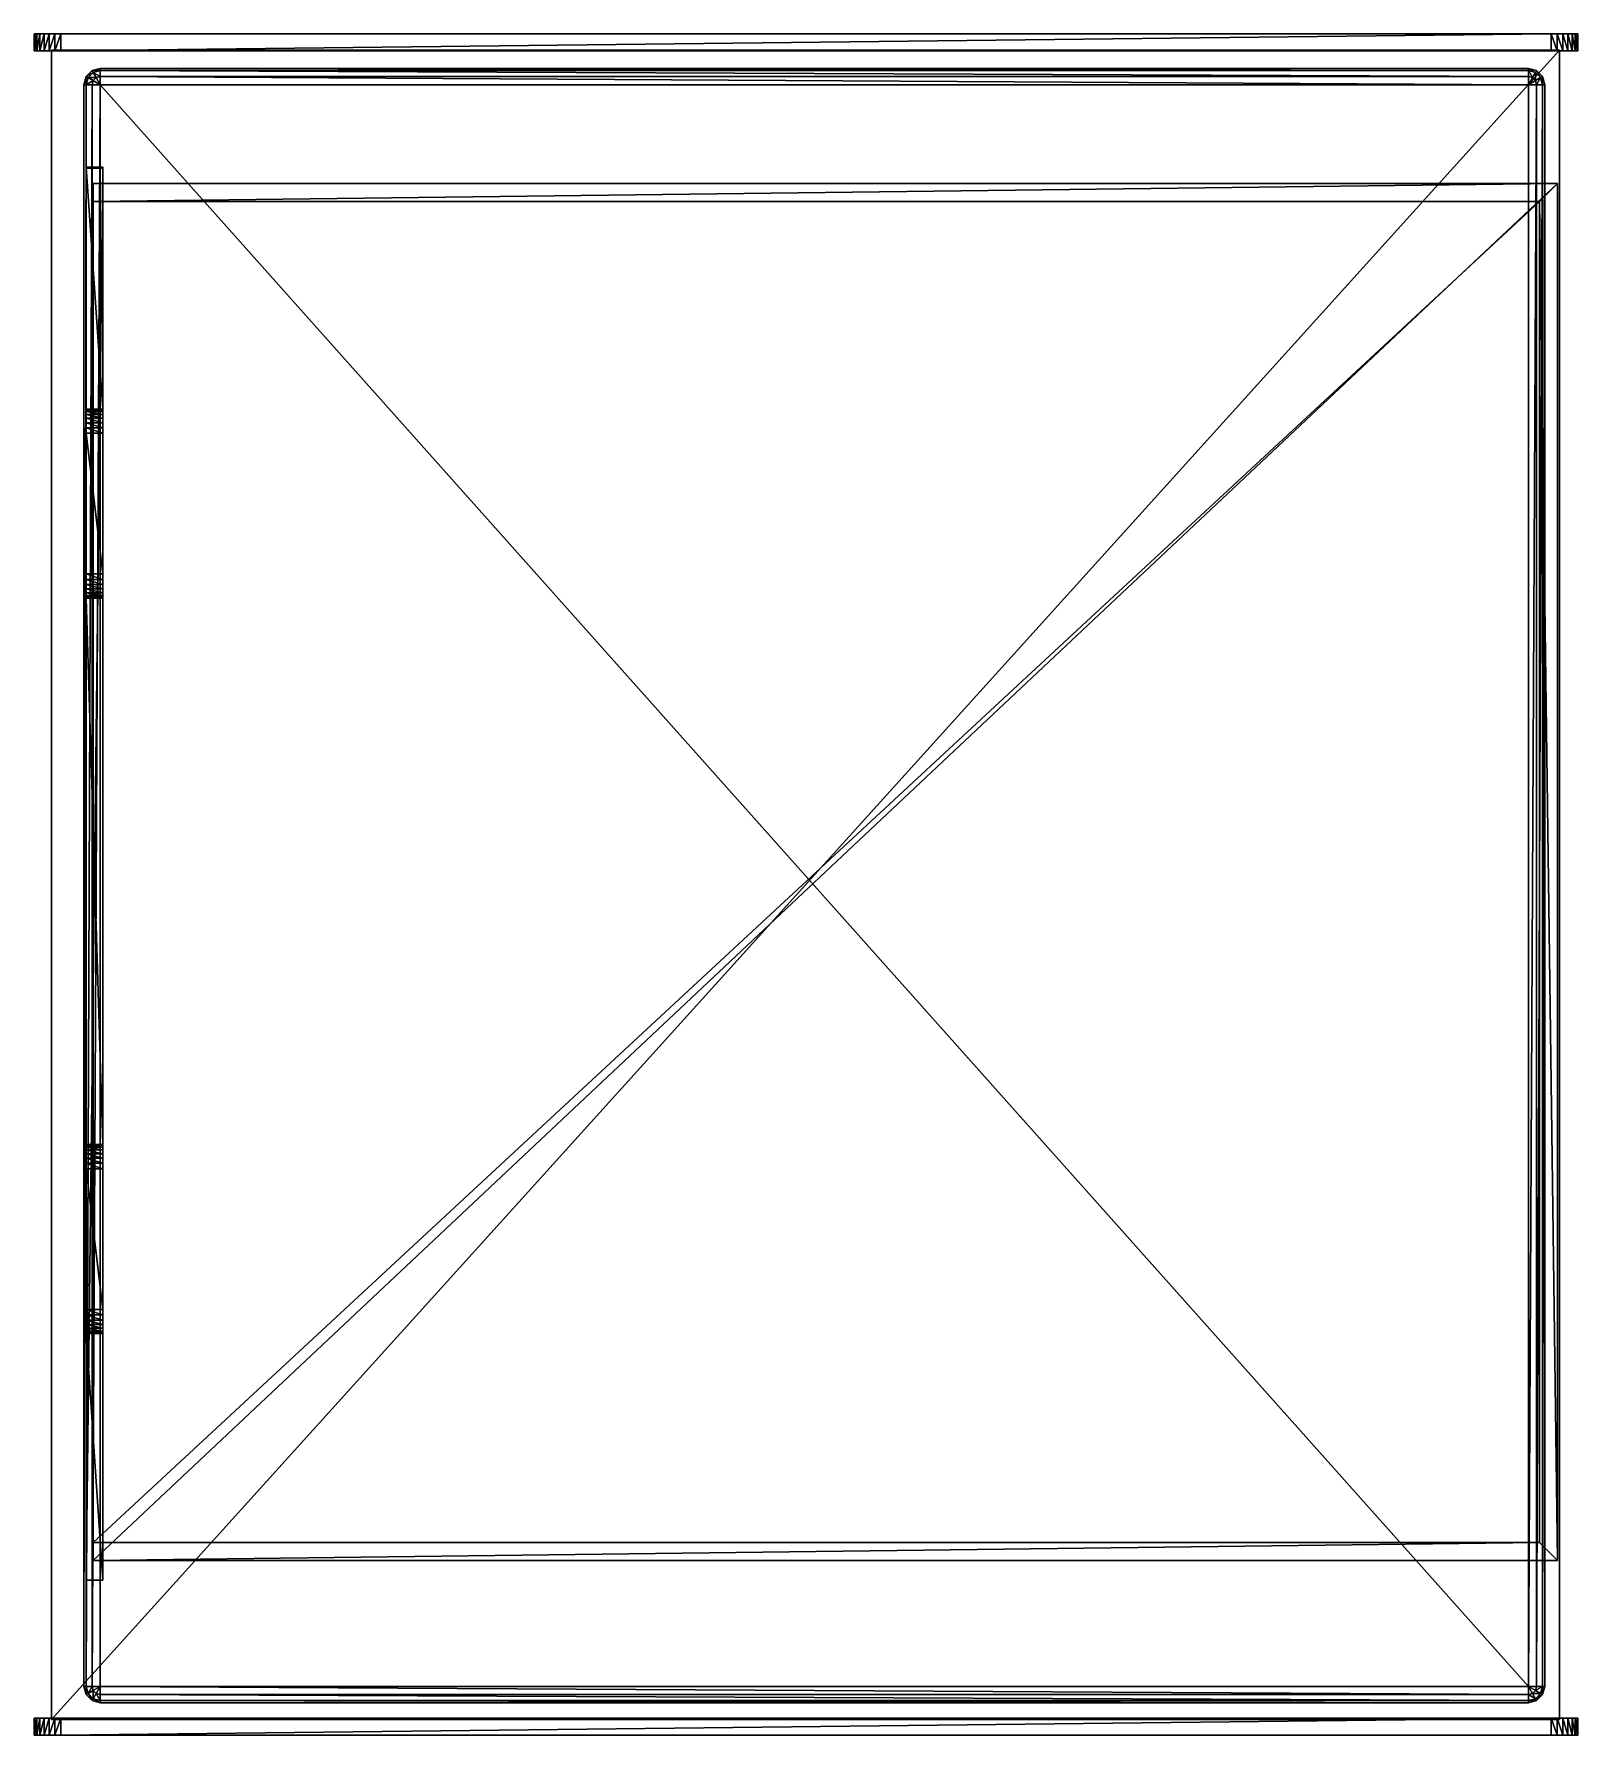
# Model space of a CAD drawing. Header units: centimetres. Extents: x -923 to 923, y -1016 to 1016.
import ezdxf

# ---------------------------------------------------------------- set-up
doc = ezdxf.new("R2010")
doc.units = ezdxf.units.CM
for name, color, linetype, true_color in [('beige', 7, 'Continuous', 0x5890e1), ('fabric', 7, 'Continuous', 0x5890e1), ('grey', 7, 'Continuous', 0x5890e1)]:
    doc.layers.add(name, color=color, linetype=linetype, true_color=true_color)

msp = doc.modelspace()

# ---------------------------------------------------------------- meshes
at = {"layer": 'beige', "color": 134, "true_color": 0x1c95b1}
mesh = msp.add_polyface(dxfattribs=at)
corners = [(-890.7, -996.4, 83.2), (-898.1, -996.4, 82.4), (-904.8, -996.4, 80), (-910.8, -996.4, 76.1), (-915.8, -996.4, 71.1), (-919.6, -996.4, 65.2), (-922.1, -996.4, 58.4), (-922.9, -996.4, 51), (-890.7, -1016.4, 83.2), (-898.1, -1016.4, 82.4), (-904.8, -1016.4, 80), (-910.8, -1016.4, 76.1), (-915.8, -1016.4, 71.1), (-919.6, -1016.4, 65.2), (-922.1, -1016.4, 58.4), (-922.9, -1016.4, 51), (890.7, -996.4, 83.2), (898.1, -996.4, 82.4), (898.1, -1016.4, 82.4), (890.7, -1016.4, 83.2), (904.8, -996.4, 80), (904.8, -1016.4, 80), (910.8, -996.4, 76.1), (910.8, -1016.4, 76.1), (915.8, -996.4, 71.1), (915.8, -1016.4, 71.1), (919.6, -996.4, 65.2), (919.6, -1016.4, 65.2), (922.1, -996.4, 58.4), (922.1, -1016.4, 58.4), (922.9, -996.4, 51), (922.9, -1016.4, 51), (-922.9, -996.4, -490.1), (-922.9, -1016.4, -490.1), (922.9, -996.4, -490.1), (922.9, -1016.4, -490.1), (-890.7, 1016.4, 490.3), (-898.1, 1016.4, 489.4), (-904.8, 1016.4, 487), (-910.8, 1016.4, 483.2), (-915.8, 1016.4, 478.2), (-919.6, 1016.4, 472.2), (-922.1, 1016.4, 465.4), (-922.9, 1016.4, 458), (-890.7, 996.4, 490.3), (-898.1, 996.4, 489.4), (-904.8, 996.4, 487), (-910.8, 996.4, 483.2), (-915.8, 996.4, 478.2), (-919.6, 996.4, 472.2), (-922.1, 996.4, 465.4), (-922.9, 996.4, 458), (890.7, 1016.4, 490.3), (898.1, 1016.4, 489.4), (898.1, 996.4, 489.4), (890.7, 996.4, 490.3), (904.8, 1016.4, 487), (904.8, 996.4, 487), (910.8, 1016.4, 483.2), (910.8, 996.4, 483.2), (915.8, 1016.4, 478.2), (915.8, 996.4, 478.2), (919.6, 1016.4, 472.2), (919.6, 996.4, 472.2), (922.1, 1016.4, 465.4), (922.1, 996.4, 465.4), (922.9, 1016.4, 458), (922.9, 996.4, 458), (-922.9, 1016.4, -490.1), (-922.9, 996.4, -490.1), (922.9, 1016.4, -490.1), (922.9, 996.4, -490.1)]
mesh.append_faces([[corners[k] for k in face] for face in [(34, 7, 5), (5, 3, 1), (1, 16, 20), (5, 1, 20), (34, 5, 20), (34, 20, 24), (28, 34, 24), (21, 19, 9), (9, 11, 13), (21, 9, 13), (13, 15, 35), (21, 13, 35), (21, 35, 29), (25, 21, 29), (70, 43, 41), (41, 39, 37), (37, 52, 56), (41, 37, 56), (70, 41, 56), (70, 56, 60), (64, 70, 60), (57, 55, 45), (45, 47, 49), (57, 45, 49), (49, 51, 71), (57, 49, 71), (57, 71, 65), (61, 57, 65)]], dxfattribs={"vtx0": -1, "vtx1": -1, "vtx2": -1, "color": 134})
mesh.append_faces([[corners[k] for k in face] for face in [(26, 28, 24), (27, 25, 29), (62, 64, 60), (63, 61, 65)]], dxfattribs={"vtx1": -1, "color": 134})
mesh.append_faces([[corners[k] for k in face] for face in [(9, 8, 0), (0, 1, 9), (10, 9, 1), (1, 2, 10), (11, 10, 2), (2, 3, 11), (12, 11, 3), (3, 4, 12), (13, 12, 4), (4, 5, 13), (14, 13, 5), (5, 6, 14), (15, 14, 6), (6, 7, 15), (32, 33, 15), (15, 7, 32), (18, 17, 16), (16, 19, 18), (21, 20, 17), (17, 18, 21), (23, 22, 20), (20, 21, 23), (25, 24, 22), (22, 23, 25), (27, 26, 24), (24, 25, 27), (29, 28, 26), (26, 27, 29), (31, 30, 28), (28, 29, 31), (31, 35, 34), (34, 30, 31), (28, 30, 34), (34, 32, 7), (7, 6, 5), (5, 4, 3), (3, 2, 1), (1, 0, 16), (16, 17, 20), (20, 22, 24), (25, 23, 21), (21, 18, 19), (19, 8, 9), (9, 10, 11), (11, 12, 13), (13, 14, 15), (15, 33, 35), (35, 31, 29), (8, 19, 16), (16, 0, 8), (45, 44, 36), (36, 37, 45), (46, 45, 37), (37, 38, 46), (47, 46, 38), (38, 39, 47), (48, 47, 39), (39, 40, 48), (49, 48, 40), (40, 41, 49), (50, 49, 41), (41, 42, 50), (51, 50, 42), (42, 43, 51), (68, 69, 51), (51, 43, 68), (54, 53, 52), (52, 55, 54), (57, 56, 53), (53, 54, 57), (59, 58, 56), (56, 57, 59), (61, 60, 58), (58, 59, 61), (63, 62, 60), (60, 61, 63), (65, 64, 62), (62, 63, 65), (67, 66, 64), (64, 65, 67), (67, 71, 70), (70, 66, 67), (64, 66, 70), (70, 68, 43), (43, 42, 41), (41, 40, 39), (39, 38, 37), (37, 36, 52), (52, 53, 56), (56, 58, 60), (61, 59, 57), (57, 54, 55), (55, 44, 45), (45, 46, 47), (47, 48, 49), (49, 50, 51), (51, 69, 71), (71, 67, 65), (44, 55, 52), (52, 36, 44)]], dxfattribs={"vtx2": -1, "color": 134})
at = {"layer": 'fabric', "color": 134, "true_color": 0x1c95b1}
mesh = msp.add_polyface(dxfattribs=at)
corners = [(-843.7, 955.8, 59.8), (863.6, 955.8, 59.8), (-843.7, -958.4, 59.8), (863.6, -958.4, 59.8), (-843.7, 965.6, 57.2), (-848.5, 964.3, 57.2), (-852.1, 960.7, 57.2), (-853.4, 955.8, 57.2), (-853.4, -958.4, 57.2), (-852.1, -963.2, 57.2), (-848.5, -966.8, 57.2), (-843.7, -968.1, 57.2), (863.6, -968.1, 57.2), (868.5, -966.8, 57.2), (872, -963.2, 57.2), (873.3, -958.4, 57.2), (873.3, 955.8, 57.2), (872, 960.7, 57.2), (868.5, 964.3, 57.2), (863.6, 965.6, 57.2), (-843.7, 972.7, 50), (-852.1, 970.4, 50), (-858.3, 964.3, 50), (-860.6, 955.8, 50), (-860.6, -958.4, 50), (-858.3, -966.8, 50), (-852.1, -973, 50), (-843.7, -975.3, 50), (863.6, -975.3, 50), (872, -973, 50), (878.2, -966.8, 50), (880.5, -958.4, 50), (880.5, 955.8, 50), (878.2, 964.3, 50), (872, 970.4, 50), (863.6, 972.7, 50), (-843.7, 975.3, 40.3), (-853.4, 972.7, 40.3), (-860.6, 965.6, 40.3), (-863.2, 955.8, 40.3), (-863.2, -958.4, 40.3), (-860.6, -968.1, 40.3), (-853.4, -975.3, 40.3), (-843.7, -977.9, 40.3), (863.6, -977.9, 40.3), (873.3, -975.3, 40.3), (880.5, -968.1, 40.3), (883.1, -958.4, 40.3), (883.1, 955.8, 40.3), (880.5, 965.6, 40.3), (873.3, 972.7, 40.3), (863.6, 975.3, 40.3), (-843.7, 975.3, -17.5), (-853.4, 972.7, -17.5), (-860.6, 965.6, -17.5), (-863.2, 955.8, -17.5), (-863.2, -958.4, -17.5), (-860.6, -968.1, -17.5), (-853.4, -975.3, -17.5), (-843.7, -977.9, -17.5), (863.6, -977.9, -17.5), (873.3, -975.3, -17.5), (880.5, -968.1, -17.5), (883.1, -958.4, -17.5), (883.1, 955.8, -17.5), (880.5, 965.6, -17.5), (873.3, 972.7, -17.5), (863.6, 975.3, -17.5)]
mesh.append_faces([[corners[k] for k in face] for face in [(0, 4, 5), (0, 5, 6), (0, 6, 7), (2, 8, 9), (2, 9, 10), (2, 10, 11), (3, 12, 13), (3, 13, 14), (3, 14, 15), (1, 16, 17), (1, 17, 18), (1, 18, 19)]], dxfattribs={"color": 134})
mesh.append_faces([[corners[k] for k in face] for face in [(3, 1, 0), (0, 2, 3), (8, 2, 0), (0, 7, 8), (12, 3, 2), (2, 11, 12), (16, 1, 3), (3, 15, 16), (4, 0, 1), (1, 19, 4), (21, 5, 4), (4, 20, 21), (22, 6, 5), (5, 21, 22), (23, 7, 6), (6, 22, 23), (24, 8, 7), (7, 23, 24), (25, 9, 8), (8, 24, 25), (26, 10, 9), (9, 25, 26), (27, 11, 10), (10, 26, 27), (28, 12, 11), (11, 27, 28), (29, 13, 12), (12, 28, 29), (30, 14, 13), (13, 29, 30), (31, 15, 14), (14, 30, 31), (32, 16, 15), (15, 31, 32), (33, 17, 16), (16, 32, 33), (34, 18, 17), (17, 33, 34), (35, 19, 18), (18, 34, 35), (20, 4, 19), (19, 35, 20), (37, 21, 20), (20, 36, 37), (38, 22, 21), (21, 37, 38), (39, 23, 22), (22, 38, 39), (40, 24, 23), (23, 39, 40), (41, 25, 24), (24, 40, 41), (42, 26, 25), (25, 41, 42), (43, 27, 26), (26, 42, 43), (44, 28, 27), (27, 43, 44), (45, 29, 28), (28, 44, 45), (46, 30, 29), (29, 45, 46), (47, 31, 30), (30, 46, 47), (48, 32, 31), (31, 47, 48), (49, 33, 32), (32, 48, 49), (50, 34, 33), (33, 49, 50), (51, 35, 34), (34, 50, 51), (36, 20, 35), (35, 51, 36), (53, 37, 36), (36, 52, 53), (54, 38, 37), (37, 53, 54), (55, 39, 38), (38, 54, 55), (56, 40, 39), (39, 55, 56), (57, 41, 40), (40, 56, 57), (58, 42, 41), (41, 57, 58), (59, 43, 42), (42, 58, 59), (60, 44, 43), (43, 59, 60), (61, 45, 44), (44, 60, 61), (62, 46, 45), (45, 61, 62), (63, 47, 46), (46, 62, 63), (64, 48, 47), (47, 63, 64), (65, 49, 48), (48, 64, 65), (66, 50, 49), (49, 65, 66), (67, 51, 50), (50, 66, 67), (52, 36, 51), (51, 67, 52)]], dxfattribs={"vtx2": -1, "color": 134})
at = {"layer": 'grey', "color": 134, "true_color": 0x1c95b1}
mesh = msp.add_polyface(dxfattribs=at)
corners = [(-852.1, -807.8, -484.3), (898.5, -807.8, -484.3), (-852.1, 837.7, -484.3), (898.5, 837.7, -484.3), (-852.1, -807.8, -302.4), (898.5, -807.8, -302.4), (-852.1, 837.7, -302.4), (898.5, 837.7, -302.4), (-852.1, -786.3, -462.8), (877, -786.3, -462.8), (-852.1, 816.2, -462.8), (877, 816.2, -462.8), (-852.1, -786.3, -302.4), (877, -786.3, -302.4), (-852.1, 816.2, -302.4), (877, 816.2, -302.4), (-840.6, 342.4, -321), (-840.6, 343.2, -327.6), (-840.6, 345.3, -333.6), (-840.6, 348.7, -338.9), (-840.6, 353.2, -343.4), (-840.6, 358.5, -346.8), (-840.6, 364.5, -348.9), (-840.6, 371.1, -349.7), (-840.6, 539.3, -349.7), (-840.6, 545.9, -348.9), (-840.6, 551.9, -346.8), (-840.6, 557.3, -343.4), (-840.6, 561.7, -338.9), (-840.6, 565.1, -333.6), (-840.6, 567.3, -327.6), (-840.6, 568, -321), (-840.6, 568, -280.4), (-840.6, 857.2, -280), (-840.6, 855.9, -490.3), (-840.6, -831.5, -490.3), (-840.6, -831.5, -281), (-840.6, -536.3, -279.7), (-840.6, -536.5, -321), (-840.6, -535.8, -327.6), (-840.6, -533.6, -333.6), (-840.6, -530.2, -338.9), (-840.6, -525.8, -343.4), (-840.6, -520.5, -346.8), (-840.6, -514.4, -348.9), (-840.6, -507.8, -349.7), (-840.6, -339.6, -349.7), (-840.6, -333, -348.9), (-840.6, -327, -346.8), (-840.6, -321.7, -343.4), (-840.6, -317.2, -338.9), (-840.6, -313.8, -333.6), (-840.6, -311.7, -327.6), (-840.6, -310.9, -321), (-840.6, -310.9, -280.4), (-840.6, 342.3, -281.1), (-860.6, 342.4, -321), (-860.6, 343.2, -327.6), (-860.6, 345.3, -333.6), (-860.6, 348.7, -338.9), (-860.6, 353.2, -343.4), (-860.6, 358.5, -346.8), (-860.6, 364.5, -348.9), (-860.6, 371.1, -349.7), (-860.6, 539.3, -349.7), (-860.6, 545.9, -348.9), (-860.6, 551.9, -346.8), (-860.6, 557.3, -343.4), (-860.6, 561.7, -338.9), (-860.6, 565.1, -333.6), (-860.6, 567.3, -327.6), (-860.6, 568, -321), (-860.6, 568, -280.4), (-860.6, 857.2, -280), (-860.6, 855.9, -490.3), (-860.6, -831.5, -490.3), (-860.6, -831.5, -281), (-860.6, -536.3, -279.7), (-860.6, -536.5, -321), (-860.6, -535.8, -327.6), (-860.6, -533.6, -333.6), (-860.6, -530.2, -338.9), (-860.6, -525.8, -343.4), (-860.6, -520.5, -346.8), (-860.6, -514.4, -348.9), (-860.6, -507.8, -349.7), (-860.6, -339.6, -349.7), (-860.6, -333, -348.9), (-860.6, -327, -346.8), (-860.6, -321.7, -343.4), (-860.6, -317.2, -338.9), (-860.6, -313.8, -333.6), (-860.6, -311.7, -327.6), (-860.6, -310.9, -321), (-860.6, -310.9, -280.4), (-860.6, 342.3, -281.1), (-902.2, -997.7, -245.2), (901, -997.7, -245.2), (-902.2, 997.1, -245.2), (901, 997.1, -245.2), (-902.2, -997.7, 33.4), (901, -997.7, 33.4), (-902.2, 997.1, 33.4), (901, 997.1, 33.4)]
mesh.append_faces([[corners[k] for k in face] for face in [(36, 38, 37)]], dxfattribs={"vtx0": -1, "color": 134})
mesh.append_faces([[corners[k] for k in face] for face in [(76, 78, 75)]], dxfattribs={"vtx0": -1, "vtx1": -1, "color": 134})
mesh.append_faces([[corners[k] for k in face] for face in [(35, 21, 46), (86, 61, 75)]], dxfattribs={"vtx0": -1, "vtx1": -1, "vtx2": -1, "color": 134})
mesh.append_faces([[corners[k] for k in face] for face in [(34, 32, 31), (34, 31, 30), (34, 30, 29), (34, 29, 28), (34, 28, 27), (34, 27, 26), (34, 26, 25), (34, 25, 24), (35, 24, 23), (35, 23, 22), (35, 22, 21), (16, 53, 52), (18, 52, 51), (18, 51, 50), (19, 50, 49), (20, 49, 48), (21, 48, 47), (21, 47, 46), (35, 46, 45), (35, 45, 44), (35, 44, 43), (35, 43, 42), (35, 42, 41), (35, 41, 40), (35, 40, 39), (35, 39, 38), (93, 95, 56), (92, 56, 57), (92, 57, 58), (90, 58, 59), (89, 59, 60), (88, 60, 61), (64, 74, 75)]], dxfattribs={"vtx0": -1, "vtx2": -1, "color": 134})
mesh.append_faces([[corners[k] for k in face] for face in [(35, 34, 24), (16, 55, 53), (17, 16, 52), (18, 17, 52), (19, 18, 50), (20, 19, 49), (21, 20, 48), (36, 35, 38), (92, 93, 56), (91, 92, 58), (90, 91, 58), (89, 90, 59), (88, 89, 60), (87, 88, 61), (86, 87, 61), (71, 72, 74), (70, 71, 74), (69, 70, 74), (68, 69, 74), (67, 68, 74), (66, 67, 74), (65, 66, 74), (64, 65, 74), (63, 64, 75), (62, 63, 75), (61, 62, 75), (85, 86, 75), (84, 85, 75), (83, 84, 75), (82, 83, 75), (81, 82, 75), (80, 81, 75), (79, 80, 75), (78, 79, 75)]], dxfattribs={"vtx1": -1, "vtx2": -1, "color": 134})
mesh.append_faces([[corners[k] for k in face] for face in [(3, 1, 0), (0, 2, 3), (5, 4, 0), (0, 1, 5), (7, 5, 1), (1, 3, 7), (6, 7, 3), (3, 2, 6), (8, 9, 11), (11, 10, 8), (8, 12, 13), (13, 9, 8), (9, 13, 15), (15, 11, 9), (11, 15, 14), (14, 10, 11), (8, 10, 2), (2, 0, 8), (13, 12, 4), (4, 5, 13), (12, 8, 0), (0, 4, 12), (15, 13, 5), (5, 7, 15), (10, 14, 6), (6, 2, 10), (14, 15, 7), (7, 6, 14), (57, 56, 16), (16, 17, 57), (58, 57, 17), (17, 18, 58), (59, 58, 18), (18, 19, 59), (60, 59, 19), (19, 20, 60), (61, 60, 20), (20, 21, 61), (62, 61, 21), (21, 22, 62), (63, 62, 22), (22, 23, 63), (64, 63, 23), (23, 24, 64), (65, 64, 24), (24, 25, 65), (66, 65, 25), (25, 26, 66), (67, 66, 26), (26, 27, 67), (68, 67, 27), (27, 28, 68), (69, 68, 28), (28, 29, 69), (70, 69, 29), (29, 30, 70), (71, 70, 30), (30, 31, 71), (72, 71, 31), (31, 32, 72), (73, 72, 32), (32, 33, 73), (74, 73, 33), (33, 34, 74), (75, 74, 34), (34, 35, 75), (76, 75, 35), (35, 36, 76), (77, 76, 36), (36, 37, 77), (78, 77, 37), (37, 38, 78), (79, 78, 38), (38, 39, 79), (80, 79, 39), (39, 40, 80), (81, 80, 40), (40, 41, 81), (82, 81, 41), (41, 42, 82), (83, 82, 42), (42, 43, 83), (84, 83, 43), (43, 44, 84), (85, 84, 44), (44, 45, 85), (86, 85, 45), (45, 46, 86), (87, 86, 46), (46, 47, 87), (88, 87, 47), (47, 48, 88), (89, 88, 48), (48, 49, 89), (90, 89, 49), (49, 50, 90), (91, 90, 50), (50, 51, 91), (92, 91, 51), (51, 52, 92), (93, 92, 52), (52, 53, 93), (94, 93, 53), (53, 54, 94), (95, 94, 54), (54, 55, 95), (56, 95, 55), (55, 16, 56), (34, 33, 32), (55, 54, 53), (76, 77, 78), (93, 94, 95), (72, 73, 74), (96, 98, 99), (99, 97, 96), (100, 101, 103), (103, 102, 100), (96, 97, 101), (101, 100, 96), (97, 99, 103), (103, 101, 97), (99, 98, 102), (102, 103, 99), (98, 96, 100), (100, 102, 98)]], dxfattribs={"vtx2": -1, "color": 134})

doc.saveas('drawing.dxf')
